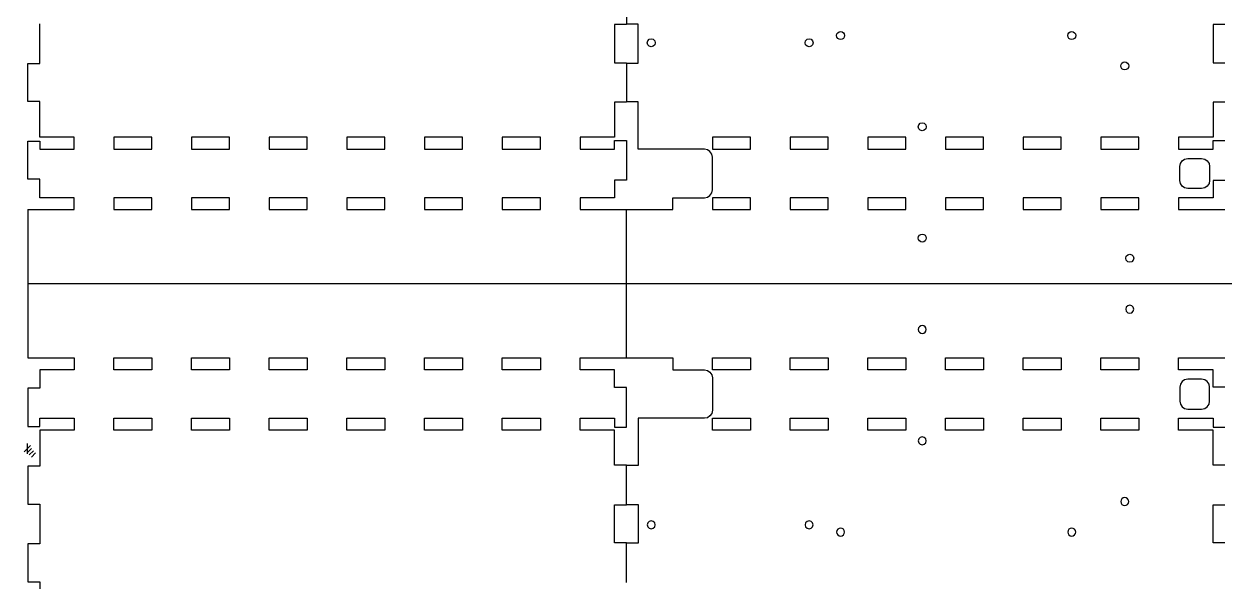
# Model space of a CAD drawing. Extents: x -1 to 935, y 97 to 700.
# Drawn here: x -0.8 to 300.5, y 263.5 to 403.5 of the extents above; entities that cross this region are included whole.
import ezdxf

# ---------------------------------------------------------------- set-up
doc = ezdxf.new("R2010")
doc.units = 0

msp = doc.modelspace()

# ---------------------------------------------------------------- linework, layer by layer
at = {"layer": 'Layer 1'}
for p, q in [((0, 298.323), (0, 295.677)), ((0.793749, 297.794), (-0.793749, 296.206)), ((1.05833, 297), (0, 295.94167)), ((1.5875, 296.471), (0.52917, 295.41267)), ((2.11666, 295.942), (1.05833, 294.88367))]:
    msp.add_line(p, q, dxfattribs=at)
at = {"layer": 'LAYER_1'}
for p, q in [((150.332, 413.342), (150.332, 403.392)), ((3.13234, 393.642), (3.13234, 403.592)), ((150.332, 403.392), (147.332, 403.392)), ((147.332, 403.392), (147.332, 393.842)), ((153.332, 403.492), (150.332, 403.492)), ((153.332, 393.742), (153.332, 403.492)), ((203.091, 400.656), (203.169469, 401.044562)), ((203.169469, 401.044562), (203.3835, 401.36225)), ((203.3835, 401.36225), (203.701031, 401.576812)), ((203.701031, 401.576812), (204.09, 401.656)), ((204.09, 401.656), (204.478969, 401.576812)), ((204.478969, 401.576812), (204.7965, 401.36225)), ((204.7965, 401.36225), (205.010531, 401.044562)), ((205.010531, 401.044562), (205.089, 400.656)), ((261.091, 400.656), (261.169469, 401.044562)), ((261.169469, 401.044562), (261.3835, 401.36225)), ((261.3835, 401.36225), (261.701031, 401.576812)), ((261.701031, 401.576812), (262.09, 401.656)), ((262.09, 401.656), (262.478969, 401.576812)), ((262.478969, 401.576812), (262.7965, 401.36225)), ((262.7965, 401.36225), (263.010531, 401.044562)), ((263.010531, 401.044562), (263.089, 400.656)), ((300.531, 403.392), (297.531, 403.392)), ((297.531, 403.392), (297.531, 393.842)), ((155.57675, 398.855625), (155.711, 399.356)), ((155.711, 398.356), (155.57675, 398.855625)), ((155.711, 399.356), (156.07725, 399.721875)), ((156.07725, 397.98975), (155.711, 398.356)), ((156.07725, 399.721875), (156.577, 399.856)), ((156.577, 397.856), (156.07725, 397.98975)), ((156.577, 399.856), (157.07675, 399.721875)), ((157.07675, 397.98975), (156.577, 397.856)), ((157.07675, 399.721875), (157.443, 399.356)), ((157.443, 398.356), (157.07675, 397.98975)), ((157.443, 399.356), (157.57725, 398.855625)), ((157.57725, 398.855625), (157.443, 398.356)), ((195.17275, 398.855625), (195.307, 399.356)), ((195.307, 398.356), (195.17275, 398.855625)), ((195.307, 399.356), (195.67325, 399.721875)), ((195.67325, 397.98975), (195.307, 398.356)), ((195.67325, 399.721875), (196.173, 399.856)), ((196.173, 397.856), (195.67325, 397.98975)), ((196.173, 399.856), (196.67275, 399.721875)), ((196.67275, 397.98975), (196.173, 397.856)), ((196.67275, 399.721875), (197.039, 399.356)), ((197.039, 398.356), (196.67275, 397.98975)), ((197.039, 399.356), (197.17325, 398.855625)), ((197.17325, 398.855625), (197.039, 398.356)), ((203.169469, 400.266875), (203.091, 400.656)), ((203.3835, 399.949), (203.169469, 400.266875)), ((203.701031, 399.734625), (203.3835, 399.949)), ((204.09, 399.656), (203.701031, 399.734625)), ((204.478969, 399.734625), (204.09, 399.656)), ((204.7965, 399.949), (204.478969, 399.734625)), ((205.010531, 400.266875), (204.7965, 399.949)), ((205.089, 400.656), (205.010531, 400.266875)), ((261.169469, 400.266875), (261.091, 400.656)), ((261.3835, 399.949), (261.169469, 400.266875)), ((261.701031, 399.734625), (261.3835, 399.949)), ((262.09, 399.656), (261.701031, 399.734625)), ((262.478969, 399.734625), (262.09, 399.656)), ((262.7965, 399.949), (262.478969, 399.734625)), ((263.010531, 400.266875), (262.7965, 399.949)), ((263.089, 400.656), (263.010531, 400.266875)), ((0.132353, 384.092), (0.132353, 393.642)), ((0.132353, 393.642), (3.13234, 393.642)), ((147.332, 393.842), (150.332, 393.842)), ((150.332, 393.842), (150.332, 383.892)), ((150.332, 393.742), (153.332, 393.742)), ((274.373, 393.017), (274.451469, 393.405562)), ((274.451469, 392.627875), (274.373, 393.017)), ((274.451469, 393.405562), (274.6655, 393.72325)), ((274.6655, 392.31), (274.451469, 392.627875)), ((274.6655, 393.72325), (274.983031, 393.937813)), ((274.983031, 392.095625), (274.6655, 392.31)), ((274.983031, 393.937813), (275.372, 394.017)), ((275.372, 392.017), (274.983031, 392.095625)), ((275.372, 394.017), (275.760969, 393.937813)), ((275.760969, 392.095625), (275.372, 392.017)), ((275.760969, 393.937813), (276.0785, 393.72325)), ((276.0785, 392.31), (275.760969, 392.095625)), ((276.0785, 393.72325), (276.292531, 393.405562)), ((276.292531, 392.627875), (276.0785, 392.31)), ((276.292531, 393.405562), (276.371, 393.017)), ((276.371, 393.017), (276.292531, 392.627875)), ((297.531, 393.842), (300.531, 393.842)), ((3.13234, 384.092), (0.132353, 384.092)), ((3.13234, 375.117), (3.13234, 384.092)), ((150.332, 383.892), (147.332, 383.892)), ((147.332, 383.892), (147.332, 375.117)), ((153.332, 383.992), (150.332, 383.992)), ((153.332, 372.117), (153.332, 383.992)), ((300.531, 383.892), (297.531, 383.892)), ((297.531, 383.892), (297.531, 375.117)), ((223.57175, 377.776625), (223.706, 378.277)), ((223.706, 377.277), (223.57175, 377.776625)), ((223.706, 378.277), (224.07225, 378.642875)), ((224.07225, 376.91075), (223.706, 377.277)), ((224.07225, 378.642875), (224.572, 378.777)), ((224.572, 376.777), (224.07225, 376.91075)), ((224.572, 378.777), (225.072125, 378.642875)), ((225.072125, 376.91075), (224.572, 376.777)), ((225.072125, 378.642875), (225.438, 378.277)), ((225.438, 377.277), (225.072125, 376.91075)), ((225.438, 378.277), (225.57225, 377.776625)), ((225.57225, 377.776625), (225.438, 377.277)), ((0.132353, 364.592), (0.132353, 374.142)), ((0.132353, 374.142), (3.13234, 374.142)), ((11.7573, 375.117), (3.13234, 375.117)), ((3.13234, 374.142), (3.13234, 372.117)), ((11.7573, 372.117), (11.7573, 375.117)), ((31.2573, 375.117), (21.7073, 375.117)), ((21.7073, 375.117), (21.7073, 372.117)), ((31.2573, 372.117), (31.2573, 375.117)), ((31.2573, 375.117), (31.2573, 375.117)), ((50.7572, 375.117), (41.2073, 375.117)), ((41.2073, 375.117), (41.2073, 372.117)), ((50.7572, 372.117), (50.7572, 375.117)), ((70.2572, 375.117), (60.7072, 375.117)), ((60.7072, 375.117), (60.7072, 372.117)), ((70.2572, 372.117), (70.2572, 375.117)), ((89.7571, 375.117), (80.2072, 375.117)), ((80.2072, 375.117), (80.2072, 372.117)), ((89.7571, 372.117), (89.7571, 375.117)), ((89.7571, 375.117), (89.7571, 375.117)), ((109.257, 375.117), (99.7071, 375.117)), ((99.7071, 375.117), (99.7071, 372.117)), ((109.257, 372.117), (109.257, 375.117)), ((128.757, 375.117), (119.207, 375.117)), ((119.207, 375.117), (119.207, 372.117)), ((128.757, 372.117), (128.757, 375.117)), ((128.757, 375.117), (128.757, 375.117)), ((147.332, 375.117), (138.707, 375.117)), ((138.707, 375.117), (138.707, 372.117)), ((147.332, 372.117), (147.332, 374.342)), ((147.332, 374.342), (150.332, 374.342)), ((150.332, 374.342), (150.332, 364.392)), ((171.907, 375.117), (171.907, 372.117)), ((181.457, 375.117), (171.907, 375.117)), ((171.907, 375.117), (171.907, 375.117)), ((181.457, 372.117), (181.457, 375.117)), ((200.957, 375.117), (191.407, 375.117)), ((191.407, 375.117), (191.407, 372.117)), ((200.957, 372.117), (200.957, 375.117)), ((220.457, 375.117), (210.907, 375.117)), ((210.907, 375.117), (210.907, 372.117)), ((220.457, 372.117), (220.457, 375.117)), ((220.457, 375.117), (220.457, 375.117)), ((239.957, 375.117), (230.407, 375.117)), ((230.407, 375.117), (230.407, 372.117)), ((239.957, 372.117), (239.957, 375.117)), ((259.457, 375.117), (249.907, 375.117)), ((249.907, 375.117), (249.907, 372.117)), ((259.457, 372.117), (259.457, 375.117)), ((259.457, 375.117), (259.457, 375.117)), ((278.957, 375.117), (269.407, 375.117)), ((269.407, 375.117), (269.407, 372.117)), ((278.957, 372.117), (278.957, 375.117)), ((297.531, 375.117), (288.907, 375.117)), ((288.907, 375.117), (288.907, 372.117)), ((297.531, 372.117), (297.531, 374.342)), ((297.531, 374.342), (300.531, 374.342)), ((3.13234, 372.117), (11.7573, 372.117)), ((21.7073, 372.117), (31.2573, 372.117)), ((41.2073, 372.117), (50.7572, 372.117)), ((41.2073, 372.117), (41.2073, 372.117)), ((60.7072, 372.117), (70.2572, 372.117)), ((60.7072, 372.117), (60.7072, 372.117)), ((80.2072, 372.117), (89.7571, 372.117)), ((99.7071, 372.117), (109.257, 372.117)), ((109.257, 372.117), (109.257, 372.117)), ((119.207, 372.117), (128.757, 372.117)), ((138.707, 372.117), (147.332, 372.117)), ((169.907, 372.117), (153.332, 372.117)), ((170.672125, 371.964625), (169.907, 372.117)), ((171.321, 371.531), (170.672125, 371.964625)), ((171.754625, 370.882125), (171.321, 371.531)), ((171.907, 370.117), (171.754625, 370.882125)), ((171.907, 372.117), (181.457, 372.117)), ((191.407, 372.117), (200.957, 372.117)), ((200.957, 372.117), (200.957, 372.117)), ((210.907, 372.117), (220.457, 372.117)), ((230.407, 372.117), (239.957, 372.117)), ((230.407, 372.117), (230.407, 372.117)), ((249.907, 372.117), (259.457, 372.117)), ((269.407, 372.117), (278.957, 372.117)), ((278.957, 372.117), (278.957, 372.117)), ((288.907, 372.117), (297.531, 372.117)), ((171.907, 361.967), (171.907, 370.117)), ((289.182, 367.792), (289.3335, 368.557125)), ((289.182, 364.292), (289.182, 367.792)), ((289.3335, 368.557125), (289.767, 369.206)), ((289.767, 369.206), (290.415875, 369.639625)), ((290.415875, 369.639625), (291.181, 369.792)), ((291.181, 369.792), (294.681, 369.792)), ((294.681, 369.792), (295.447, 369.639625)), ((295.447, 369.639625), (296.096, 369.206)), ((296.096, 369.206), (296.529125, 368.557125)), ((296.529125, 368.557125), (296.681, 367.792)), ((296.681, 367.792), (296.681, 364.292)), ((3.13234, 364.592), (0.132353, 364.592)), ((3.13234, 359.967), (3.13234, 364.592)), ((150.332, 364.392), (147.332, 364.392)), ((147.332, 364.392), (147.332, 359.967)), ((171.754625, 361.201), (171.907, 361.967)), ((289.3335, 363.526), (289.182, 364.292)), ((289.767, 362.877), (289.3335, 363.526)), ((290.415875, 362.443875), (289.767, 362.877)), ((291.181, 362.292), (290.415875, 362.443875)), ((294.681, 362.292), (291.181, 362.292)), ((295.447, 362.443875), (294.681, 362.292)), ((296.096, 362.877), (295.447, 362.443875)), ((296.529125, 363.526), (296.096, 362.877)), ((296.681, 364.292), (296.529125, 363.526)), ((300.531, 364.292), (297.531, 364.292)), ((297.531, 364.292), (297.531, 359.967)), ((11.7573, 359.967), (3.13234, 359.967)), ((11.7573, 356.967), (11.7573, 359.967)), ((31.2573, 359.967), (21.7073, 359.967)), ((21.7073, 359.967), (21.7073, 356.967)), ((31.2573, 356.967), (31.2573, 359.967)), ((41.2073, 359.967), (41.2073, 356.967)), ((50.7572, 359.967), (41.2073, 359.967)), ((41.2073, 359.967), (41.2073, 359.967)), ((50.7572, 356.967), (50.7572, 359.967)), ((70.2572, 359.967), (60.7072, 359.967)), ((60.7072, 359.967), (60.7072, 356.967)), ((70.2572, 356.967), (70.2572, 359.967)), ((89.7571, 359.967), (80.2072, 359.967)), ((80.2072, 359.967), (80.2072, 356.967)), ((89.7571, 356.967), (89.7571, 359.967)), ((89.7571, 359.967), (89.7571, 359.967)), ((109.257, 359.967), (99.7071, 359.967)), ((99.7071, 359.967), (99.7071, 356.967)), ((109.257, 356.967), (109.257, 359.967)), ((109.257, 359.967), (109.257, 359.967)), ((119.207, 359.967), (119.207, 356.967)), ((128.757, 359.967), (119.207, 359.967)), ((119.207, 359.967), (119.207, 359.967)), ((128.757, 356.967), (128.757, 359.967)), ((147.332, 359.967), (138.707, 359.967)), ((138.707, 359.967), (138.707, 356.967)), ((161.957, 356.967), (161.957, 359.967)), ((161.957, 359.967), (169.907, 359.967)), ((169.907, 359.967), (170.672125, 360.118875)), ((170.672125, 360.118875), (171.321, 360.552)), ((171.321, 360.552), (171.754625, 361.201)), ((171.907, 359.967), (171.907, 356.967)), ((181.457, 359.967), (171.907, 359.967)), ((171.907, 359.967), (171.907, 359.967)), ((181.457, 356.967), (181.457, 359.967)), ((200.957, 359.967), (191.407, 359.967)), ((191.407, 359.967), (191.407, 356.967)), ((200.957, 356.967), (200.957, 359.967)), ((220.457, 359.967), (210.907, 359.967)), ((210.907, 359.967), (210.907, 356.967)), ((220.457, 356.967), (220.457, 359.967)), ((230.407, 359.967), (230.407, 356.967)), ((239.957, 359.967), (230.407, 359.967)), ((230.407, 359.967), (230.407, 359.967)), ((239.957, 356.967), (239.957, 359.967)), ((259.457, 359.967), (249.907, 359.967)), ((249.907, 359.967), (249.907, 356.967)), ((259.457, 356.967), (259.457, 359.967)), ((278.957, 359.967), (269.407, 359.967)), ((269.407, 359.967), (269.407, 356.967)), ((278.957, 356.967), (278.957, 359.967)), ((297.531, 359.967), (288.907, 359.967)), ((288.907, 359.967), (288.907, 356.967)), ((0.132353, 356.967), (11.7573, 356.967)), ((0.132353, 356.967), (0.132353, 319.768)), ((21.7073, 356.967), (31.2573, 356.967)), ((21.7073, 356.967), (21.7073, 356.967)), ((41.2073, 356.967), (50.7572, 356.967)), ((60.7072, 356.967), (70.2572, 356.967)), ((60.7072, 356.967), (60.7072, 356.967)), ((80.2072, 356.967), (89.7571, 356.967)), ((99.7071, 356.967), (109.257, 356.967)), ((119.207, 356.967), (128.757, 356.967)), ((138.707, 356.967), (161.957, 356.967)), ((150.332, 319.768), (150.332, 356.967)), ((171.907, 356.967), (181.457, 356.967)), ((191.407, 356.967), (200.957, 356.967)), ((191.407, 356.967), (191.407, 356.967)), ((210.907, 356.967), (220.457, 356.967)), ((220.457, 356.967), (220.457, 356.967)), ((230.407, 356.967), (239.957, 356.967)), ((249.907, 356.967), (259.457, 356.967)), ((249.907, 356.967), (249.907, 356.967)), ((269.407, 356.967), (278.957, 356.967)), ((278.957, 356.967), (278.957, 356.967)), ((288.907, 356.967), (300.531, 356.967)), ((223.574, 349.837), (223.652469, 350.226125)), ((223.652469, 349.448438), (223.574, 349.837)), ((223.652469, 350.226125), (223.8665, 350.544)), ((223.8665, 350.544), (224.184031, 350.758375)), ((224.184031, 350.758375), (224.573, 350.837)), ((224.573, 350.837), (224.961391, 350.758375)), ((224.961391, 350.758375), (225.278625, 350.544)), ((225.278625, 350.544), (225.492547, 350.226125)), ((225.492547, 350.226125), (225.571, 349.837)), ((225.571, 349.837), (225.492547, 349.448438)), ((223.8665, 349.13075), (223.652469, 349.448438)), ((224.184031, 348.916187), (223.8665, 349.13075)), ((224.573, 348.837), (224.184031, 348.916187)), ((224.961391, 348.916187), (224.573, 348.837)), ((225.278625, 349.13075), (224.961391, 348.916187)), ((225.492547, 349.448438), (225.278625, 349.13075)), ((275.64175, 344.764375), (275.776, 345.264)), ((275.776, 344.264), (275.64175, 344.764375)), ((275.776, 345.264), (276.1415, 345.63025)), ((276.1415, 343.898125), (275.776, 344.264)), ((276.1415, 345.63025), (276.642, 345.764)), ((276.642, 343.764), (276.1415, 343.898125)), ((276.642, 345.764), (277.14175, 345.63025)), ((277.14175, 343.898125), (276.642, 343.764)), ((277.14175, 345.63025), (277.508, 345.264)), ((277.508, 344.264), (277.14175, 343.898125)), ((277.508, 345.264), (277.6415, 344.764375)), ((277.6415, 344.764375), (277.508, 344.264)), ((314.851, 338.367), (0.132353, 338.368)), ((275.776, 332.47), (275.64175, 331.969625)), ((275.64175, 331.969625), (275.776, 331.47)), ((276.1415, 332.835875), (275.776, 332.47)), ((275.776, 331.47), (276.1415, 331.10375)), ((276.642, 332.97), (276.1415, 332.835875)), ((277.14175, 332.835875), (276.642, 332.97)), ((277.508, 332.47), (277.14175, 332.835875)), ((277.14175, 331.10375), (277.508, 331.47)), ((277.6415, 331.969625), (277.508, 332.47)), ((277.508, 331.47), (277.6415, 331.969625)), ((276.1415, 331.10375), (276.642, 330.97)), ((276.642, 330.97), (277.14175, 331.10375)), ((223.652469, 327.285562), (223.574, 326.897)), ((223.574, 326.897), (223.652469, 326.507875)), ((223.8665, 327.60325), (223.652469, 327.285562)), ((223.652469, 326.507875), (223.8665, 326.19)), ((224.184031, 327.817813), (223.8665, 327.60325)), ((223.8665, 326.19), (224.184031, 325.975625)), ((224.573, 327.897), (224.184031, 327.817813)), ((224.184031, 325.975625), (224.573, 325.897)), ((224.961391, 327.817813), (224.573, 327.897)), ((224.573, 325.897), (224.961391, 325.975625)), ((225.278625, 327.60325), (224.961391, 327.817813)), ((224.961391, 325.975625), (225.278625, 326.19)), ((225.492547, 327.285562), (225.278625, 327.60325)), ((225.278625, 326.19), (225.492547, 326.507875)), ((225.571, 326.897), (225.492547, 327.285562)), ((225.492547, 326.507875), (225.571, 326.897)), ((0.132353, 319.768), (11.7573, 319.768)), ((11.7573, 319.768), (11.7573, 316.768)), ((21.7073, 319.768), (31.2573, 319.768)), ((21.7073, 316.768), (21.7073, 319.768)), ((21.7073, 319.768), (21.7073, 319.768)), ((31.2573, 319.768), (31.2573, 316.768)), ((41.2073, 316.768), (41.2073, 319.768)), ((41.2073, 319.768), (50.7572, 319.768)), ((50.7572, 319.768), (50.7572, 316.768)), ((60.7072, 319.768), (70.2572, 319.768)), ((60.7072, 316.768), (60.7072, 319.768)), ((60.7072, 319.768), (60.7072, 319.768)), ((70.2572, 319.768), (70.2572, 316.768)), ((80.2072, 316.768), (80.2072, 319.768)), ((80.2072, 319.768), (89.7571, 319.768)), ((89.7571, 319.768), (89.7571, 316.768)), ((99.7071, 316.768), (99.7071, 319.768)), ((99.7071, 319.768), (109.257, 319.768)), ((109.257, 319.768), (109.257, 316.768)), ((119.207, 316.768), (119.207, 319.768)), ((119.207, 319.768), (128.757, 319.768)), ((128.757, 319.768), (128.757, 316.768)), ((138.707, 316.768), (138.707, 319.768)), ((138.707, 319.768), (161.957, 319.767)), ((161.957, 319.767), (161.957, 316.767)), ((171.907, 316.767), (171.907, 319.767)), ((171.907, 319.767), (181.457, 319.767)), ((181.457, 319.767), (181.457, 316.767)), ((191.407, 319.767), (200.957, 319.767)), ((191.407, 316.767), (191.407, 319.767)), ((191.407, 319.767), (191.407, 319.767)), ((200.957, 319.767), (200.957, 316.767)), ((210.907, 316.767), (210.907, 319.767)), ((210.907, 319.767), (220.457, 319.767)), ((220.457, 319.767), (220.457, 316.767)), ((220.457, 319.767), (220.457, 319.767)), ((230.407, 316.767), (230.407, 319.767)), ((230.407, 319.767), (239.957, 319.767)), ((239.957, 319.767), (239.957, 316.767)), ((249.907, 319.767), (259.457, 319.767)), ((249.907, 316.767), (249.907, 319.767)), ((249.907, 319.767), (249.907, 319.767)), ((259.457, 319.767), (259.457, 316.767)), ((269.407, 316.767), (269.407, 319.767)), ((269.407, 319.767), (278.957, 319.767)), ((278.957, 319.767), (278.957, 316.767)), ((278.957, 319.767), (278.957, 319.767)), ((288.907, 316.767), (288.907, 319.767)), ((288.907, 319.767), (300.531, 319.767)), ((11.7573, 316.768), (3.13234, 316.768)), ((3.13234, 316.768), (3.13234, 312.143)), ((31.2573, 316.768), (21.7073, 316.768)), ((50.7572, 316.768), (41.2073, 316.768)), ((41.2073, 316.768), (41.2073, 316.768)), ((70.2572, 316.768), (60.7072, 316.768)), ((89.7571, 316.768), (80.2072, 316.768)), ((89.7571, 316.768), (89.7571, 316.768)), ((109.257, 316.768), (99.7071, 316.768)), ((109.257, 316.768), (109.257, 316.768)), ((128.757, 316.768), (119.207, 316.768)), ((119.207, 316.768), (119.207, 316.768)), ((147.332, 316.768), (138.707, 316.768)), ((147.332, 312.343), (147.332, 316.768)), ((161.957, 316.767), (169.907, 316.767)), ((169.907, 316.767), (170.672125, 316.615125)), ((170.672125, 316.615125), (171.321, 316.182)), ((181.457, 316.767), (171.907, 316.767)), ((171.907, 316.767), (171.907, 316.767)), ((200.957, 316.767), (191.407, 316.767)), ((220.457, 316.767), (210.907, 316.767)), ((239.957, 316.767), (230.407, 316.767)), ((230.407, 316.767), (230.407, 316.767)), ((259.457, 316.767), (249.907, 316.767)), ((278.957, 316.767), (269.407, 316.767)), ((297.531, 316.767), (288.907, 316.767)), ((297.531, 312.442), (297.531, 316.767)), ((171.321, 316.182), (171.754625, 315.532625)), ((171.754625, 315.532625), (171.907, 314.767)), ((171.907, 314.767), (171.907, 306.617)), ((289.767, 313.857), (289.3335, 313.207625)), ((290.415875, 314.290125), (289.767, 313.857)), ((291.181, 314.442), (290.415875, 314.290125)), ((294.681, 314.442), (291.181, 314.442)), ((295.447, 314.290125), (294.681, 314.442)), ((296.096, 313.857), (295.447, 314.290125)), ((296.529125, 313.207625), (296.096, 313.857)), ((3.13234, 312.143), (0.132353, 312.143)), ((0.132353, 312.143), (0.132353, 302.593)), ((150.332, 312.343), (147.332, 312.343)), ((150.332, 302.393), (150.332, 312.343)), ((289.3335, 313.207625), (289.182, 312.442)), ((289.182, 312.442), (289.182, 308.942)), ((296.681, 312.442), (296.529125, 313.207625)), ((296.681, 308.942), (296.681, 312.442)), ((300.531, 312.442), (297.531, 312.442)), ((289.182, 308.942), (289.3335, 308.176875)), ((289.3335, 308.176875), (289.767, 307.528)), ((289.767, 307.528), (290.415875, 307.094375)), ((295.447, 307.094375), (296.096, 307.528)), ((296.096, 307.528), (296.529125, 308.176875)), ((296.529125, 308.176875), (296.681, 308.942)), ((3.13234, 302.593), (3.13234, 304.618)), ((3.13234, 304.618), (11.7573, 304.618)), ((11.7573, 304.618), (11.7573, 301.618)), ((21.7073, 301.618), (21.7073, 304.618)), ((21.7073, 304.618), (31.2573, 304.618)), ((31.2573, 304.618), (31.2573, 301.618)), ((41.2073, 304.618), (50.7572, 304.618)), ((41.2073, 301.618), (41.2073, 304.618)), ((41.2073, 304.618), (41.2073, 304.618)), ((50.7572, 304.618), (50.7572, 301.618)), ((60.7072, 304.618), (70.2572, 304.618)), ((60.7072, 301.618), (60.7072, 304.618)), ((60.7072, 304.618), (60.7072, 304.618)), ((70.2572, 304.618), (70.2572, 301.618)), ((80.2072, 301.618), (80.2072, 304.618)), ((80.2072, 304.618), (89.7571, 304.618)), ((89.7571, 304.618), (89.7571, 301.618)), ((99.7071, 301.618), (99.7071, 304.618)), ((99.7071, 304.618), (109.257, 304.618)), ((109.257, 304.618), (109.257, 301.618)), ((109.257, 304.618), (109.257, 304.618)), ((119.207, 301.618), (119.207, 304.618)), ((119.207, 304.618), (128.757, 304.618)), ((128.757, 304.618), (128.757, 301.618)), ((138.707, 301.618), (138.707, 304.618)), ((138.707, 304.618), (147.332, 304.618)), ((147.332, 304.618), (147.332, 302.393)), ((169.907, 304.617), (153.332, 304.617)), ((153.332, 304.617), (153.332, 292.742)), ((170.672125, 304.769375), (169.907, 304.617)), ((171.321, 305.203), (170.672125, 304.769375)), ((171.754625, 305.851875), (171.321, 305.203)), ((171.907, 306.617), (171.754625, 305.851875)), ((171.907, 301.617), (171.907, 304.617)), ((171.907, 304.617), (181.457, 304.617)), ((181.457, 304.617), (181.457, 301.617)), ((191.407, 301.617), (191.407, 304.617)), ((191.407, 304.617), (200.957, 304.617)), ((200.957, 304.617), (200.957, 301.617)), ((200.957, 304.617), (200.957, 304.617)), ((210.907, 301.617), (210.907, 304.617)), ((210.907, 304.617), (220.457, 304.617)), ((220.457, 304.617), (220.457, 301.617)), ((230.407, 304.617), (239.957, 304.617)), ((230.407, 301.617), (230.407, 304.617)), ((230.407, 304.617), (230.407, 304.617)), ((239.957, 304.617), (239.957, 301.617)), ((249.907, 301.617), (249.907, 304.617)), ((249.907, 304.617), (259.457, 304.617)), ((259.457, 304.617), (259.457, 301.617)), ((269.407, 301.617), (269.407, 304.617)), ((269.407, 304.617), (278.957, 304.617)), ((278.957, 304.617), (278.957, 301.617)), ((278.957, 304.617), (278.957, 304.617)), ((288.907, 301.617), (288.907, 304.617)), ((288.907, 304.617), (297.531, 304.617)), ((290.415875, 307.094375), (291.181, 306.942)), ((291.181, 306.942), (294.681, 306.942)), ((294.681, 306.942), (295.447, 307.094375)), ((297.531, 304.617), (297.531, 302.392)), ((0.132353, 302.593), (3.13234, 302.593)), ((11.7573, 301.618), (3.13234, 301.618)), ((3.13234, 301.618), (3.13234, 292.643)), ((31.2573, 301.618), (21.7073, 301.618)), ((31.2573, 301.618), (31.2573, 301.618)), ((50.7572, 301.618), (41.2073, 301.618)), ((70.2572, 301.618), (60.7072, 301.618)), ((89.7571, 301.618), (80.2072, 301.618)), ((89.7571, 301.618), (89.7571, 301.618)), ((109.257, 301.618), (99.7071, 301.618)), ((128.757, 301.618), (119.207, 301.618)), ((128.757, 301.618), (128.757, 301.618)), ((147.332, 301.618), (138.707, 301.618)), ((147.332, 302.393), (150.332, 302.393)), ((147.332, 292.843), (147.332, 301.618)), ((181.457, 301.617), (171.907, 301.617)), ((171.907, 301.617), (171.907, 301.617)), ((200.957, 301.617), (191.407, 301.617)), ((220.457, 301.617), (210.907, 301.617)), ((220.457, 301.617), (220.457, 301.617)), ((239.957, 301.617), (230.407, 301.617)), ((259.457, 301.617), (249.907, 301.617)), ((259.457, 301.617), (259.457, 301.617)), ((278.957, 301.617), (269.407, 301.617)), ((297.531, 301.617), (288.907, 301.617)), ((297.531, 302.392), (300.531, 302.392)), ((297.531, 292.842), (297.531, 301.617)), ((223.706, 299.457), (223.57175, 298.957)), ((223.57175, 298.957), (223.706, 298.457)), ((224.07225, 299.822875), (223.706, 299.457)), ((223.706, 298.457), (224.07225, 298.091125)), ((224.572, 299.957), (224.07225, 299.822875)), ((225.072125, 299.822875), (224.572, 299.957)), ((225.438, 299.457), (225.072125, 299.822875)), ((225.072125, 298.091125), (225.438, 298.457)), ((225.57225, 298.957), (225.438, 299.457)), ((225.438, 298.457), (225.57225, 298.957)), ((224.07225, 298.091125), (224.572, 297.957)), ((224.572, 297.957), (225.072125, 298.091125)), ((3.13234, 292.643), (0.132353, 292.643)), ((0.132353, 292.643), (0.132353, 283.093)), ((150.332, 292.843), (147.332, 292.843)), ((150.332, 282.893), (150.332, 292.843)), ((153.332, 292.742), (150.332, 292.742)), ((300.531, 292.842), (297.531, 292.842)), ((274.451469, 284.106125), (274.373, 283.717)), ((274.373, 283.717), (274.451469, 283.328016)), ((274.6655, 284.424), (274.451469, 284.106125)), ((274.451469, 283.328016), (274.6655, 283.010375)), ((274.983031, 284.638375), (274.6655, 284.424)), ((275.372, 284.717), (274.983031, 284.638375)), ((275.760969, 284.638375), (275.372, 284.717)), ((276.0785, 284.424), (275.760969, 284.638375)), ((276.292531, 284.106125), (276.0785, 284.424)), ((276.0785, 283.010375), (276.292531, 283.328016)), ((276.371, 283.717), (276.292531, 284.106125)), ((276.292531, 283.328016), (276.371, 283.717)), ((0.132353, 283.093), (3.13234, 283.093)), ((3.13234, 283.093), (3.13234, 273.143)), ((147.332, 273.343), (147.332, 282.893)), ((147.332, 282.893), (150.332, 282.893)), ((150.332, 282.992), (153.332, 282.992)), ((153.332, 282.992), (153.332, 273.242)), ((274.6655, 283.010375), (274.983031, 282.796047)), ((274.983031, 282.796047), (275.372, 282.717)), ((275.372, 282.717), (275.760969, 282.796047)), ((275.760969, 282.796047), (276.0785, 283.010375)), ((297.531, 273.342), (297.531, 282.892)), ((297.531, 282.892), (300.531, 282.892)), ((155.711, 278.378), (155.57675, 277.878375)), ((155.57675, 277.878375), (155.711, 277.378)), ((156.07725, 278.74425), (155.711, 278.378)), ((155.711, 277.378), (156.07725, 277.012125)), ((156.577, 278.878), (156.07725, 278.74425)), ((157.07675, 278.74425), (156.577, 278.878)), ((157.443, 278.378), (157.07675, 278.74425)), ((157.07675, 277.012125), (157.443, 277.378)), ((157.57725, 277.878375), (157.443, 278.378)), ((157.443, 277.378), (157.57725, 277.878375)), ((195.307, 278.378), (195.17275, 277.878375)), ((195.17275, 277.878375), (195.307, 277.378)), ((195.67325, 278.74425), (195.307, 278.378)), ((195.307, 277.378), (195.67325, 277.012125)), ((196.173, 278.878), (195.67325, 278.74425)), ((196.67275, 278.74425), (196.173, 278.878)), ((197.039, 278.378), (196.67275, 278.74425)), ((196.67275, 277.012125), (197.039, 277.378)), ((197.17325, 277.878375), (197.039, 278.378)), ((197.039, 277.378), (197.17325, 277.878375)), ((156.07725, 277.012125), (156.577, 276.878)), ((156.577, 276.878), (157.07675, 277.012125)), ((195.67325, 277.012125), (196.173, 276.878)), ((196.173, 276.878), (196.67275, 277.012125)), ((203.169469, 276.467125), (203.091, 276.078)), ((203.091, 276.078), (203.169469, 275.689438)), ((203.3835, 276.785), (203.169469, 276.467125)), ((203.169469, 275.689438), (203.3835, 275.37175)), ((203.701031, 276.999375), (203.3835, 276.785)), ((203.3835, 275.37175), (203.701031, 275.157187)), ((204.09, 277.078), (203.701031, 276.999375)), ((203.701031, 275.157187), (204.09, 275.078)), ((204.478969, 276.999375), (204.09, 277.078)), ((204.09, 275.078), (204.478969, 275.157187)), ((204.7965, 276.785), (204.478969, 276.999375)), ((204.478969, 275.157187), (204.7965, 275.37175)), ((205.010531, 276.467125), (204.7965, 276.785)), ((204.7965, 275.37175), (205.010531, 275.689438)), ((205.089, 276.078), (205.010531, 276.467125)), ((205.010531, 275.689438), (205.089, 276.078)), ((261.169469, 276.467125), (261.091, 276.078)), ((261.091, 276.078), (261.169469, 275.689438)), ((261.3835, 276.785), (261.169469, 276.467125)), ((261.169469, 275.689438), (261.3835, 275.37175)), ((261.701031, 276.999375), (261.3835, 276.785)), ((261.3835, 275.37175), (261.701031, 275.157187)), ((262.09, 277.078), (261.701031, 276.999375)), ((261.701031, 275.157187), (262.09, 275.078)), ((262.478969, 276.999375), (262.09, 277.078)), ((262.09, 275.078), (262.478969, 275.157187)), ((262.7965, 276.785), (262.478969, 276.999375)), ((262.478969, 275.157187), (262.7965, 275.37175)), ((263.010531, 276.467125), (262.7965, 276.785)), ((262.7965, 275.37175), (263.010531, 275.689438)), ((263.089, 276.078), (263.010531, 276.467125)), ((263.010531, 275.689438), (263.089, 276.078)), ((3.13234, 273.143), (0.132353, 273.143)), ((0.132353, 273.143), (0.132353, 263.593)), ((150.332, 273.343), (147.332, 273.343)), ((150.332, 263.393), (150.332, 273.343)), ((153.332, 273.242), (150.332, 273.242)), ((300.531, 273.342), (297.531, 273.342)), ((0.132353, 263.593), (3.13234, 263.593)), ((3.13234, 263.593), (3.13234, 254.618))]:
    msp.add_line(p, q, dxfattribs=at)

doc.saveas('drawing.dxf')
